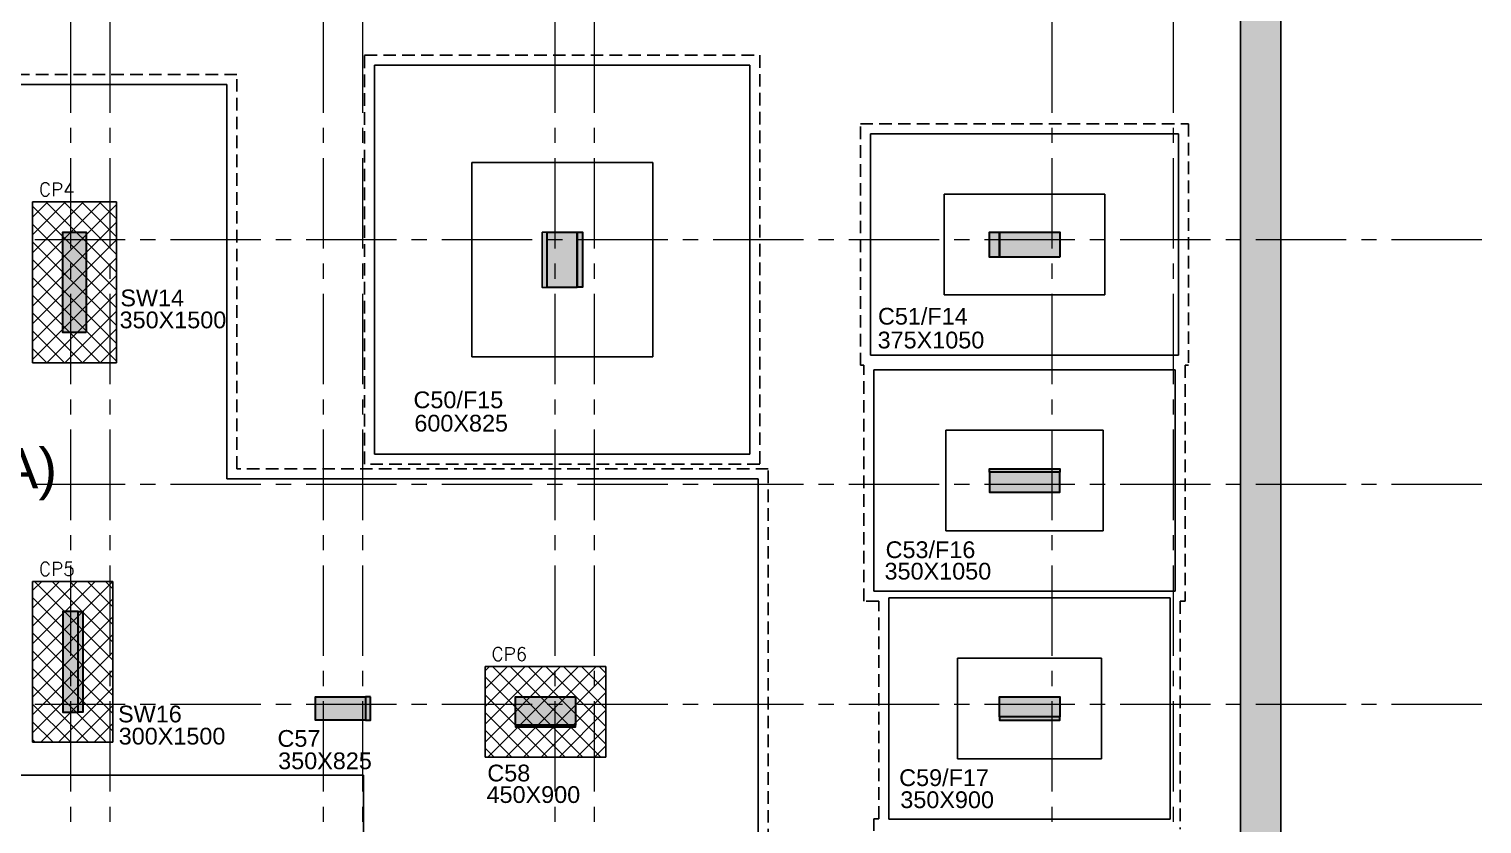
# Model space of a CAD drawing. Header units: inches. Extents: x 1472972 to 1563198, y -500444 to -382436.
# Drawn here: x 1498947 to 1520632, y -443592 to -431738 of the extents above; entities that cross this region are included whole.
import ezdxf
from ezdxf.enums import TextEntityAlignment as Align

# ---------------------------------------------------------------- set-up
doc = ezdxf.new("R2010")
doc.units = ezdxf.units.IN
doc.header["$MEASUREMENT"] = 0
for name, pattern in [('( Hidden )', [0.375, 0.25, -0.125]), ('CONTINOUS', [0]), ('HIDDEN', [0.375, 0.25, -0.125]), ('SKY CITY 100MT BASEMENT AND HP COLUMN GRID$0$CENTER2', [1.125, 0.75, -0.125, 0.125, -0.125])]:
    doc.linetypes.add(name, pattern=pattern)
for name, color, linetype in [('S- COL. UP TO BAS', 6, 'Continuous'), ('S-CAP', 112, 'Continuous'), ('S-CAP HATCH', 8, 'Continuous'), ('S-CAP NO', 112, 'Continuous'), ('S-COL. UPTO 3rd BFRSL', 30, 'Continuous'), ('S-COL. UPTO GFRSL', 3, 'Continuous'), ('S-COLUMN', 1, 'Continuous'), ('S-COLUMN HATCH', 1, 'Continuous'), ('S-COLUMN NO', 7, 'Continuous'), ('S-COLUMN SIZE', 12, 'Continuous'), ('S-DIAPHRAGM WALL', 1, 'Continuous'), ('S-FOOTING', 4, 'Continuous'), ('S-PCC', 7, 'HIDDEN'), ('TEXT', 7, 'Continuous')]:
    doc.layers.add(name, color=color, linetype=linetype)
doc.layers.add('SKY CITY 100MT BASEMENT AND HP COLUMN GRID$0$cen-line', color=8, linetype='SKY CITY 100MT BASEMENT AND HP COLUMN GRID$0$CENTER2', lineweight=0)
doc.styles.add('AREAL', font='arial.ttf')
doc.styles.add('ARIAL', font='arial.ttf')
doc.styles.add('ROMANSE', font='romans.shx', dxfattribs={"width": 0.85})

# ---------------------------------------------------------------- blocks, each defined once
blk = doc.blocks.new('300X825')
at = {"layer": 'S-COLUMN HATCH', "lineweight": 30}
h = blk.add_hatch(color=256, dxfattribs=at)
h.dxf.hatch_style = 1
h.paths.add_polyline_path([(0, 300), (900, 300), (900, 0), (0, 0)])
at = {"layer": 'S-COLUMN', "lineweight": 30}
blk.add_lwpolyline([(0, 300), (900, 300), (900, 0), (0, 0)], close=True, dxfattribs=at)
blk = doc.blocks.new('230X1350')
at = {"layer": 'S-COLUMN HATCH', "lineweight": 30}
h = blk.add_hatch(color=256, dxfattribs=at)
h.dxf.hatch_style = 1
h.paths.add_polyline_path([(-350, 1500), (0, 1500), (0, 0), (-350, 0)])
at = {"layer": 'S-COLUMN', "lineweight": 30}
blk.add_lwpolyline([(-350, 1500), (0, 1500), (0, 0), (-350, 0)], close=True, dxfattribs=at)
blk = doc.blocks.new('A$C1DD63CDE')
at = {"layer": 'S-COLUMN HATCH', "lineweight": 30}
h = blk.add_hatch(color=256, dxfattribs=at)
h.dxf.hatch_style = 1
h.paths.add_polyline_path([(6250, 7070), (6600, 7070), (6600, 6285), (6250, 6285)])
h = blk.add_hatch(color=256, dxfattribs=at)
h.dxf.hatch_style = 1
h.paths.add_polyline_path([(6175, 3350), (6175, 3775), (7075, 3775), (7075, 3350)])
h = blk.add_hatch(color=256, dxfattribs=at)
h.dxf.hatch_style = 1
h.paths.add_polyline_path([(9310, 3350), (9310, 3700), (10060, 3700), (10060, 3350)])
h = blk.add_hatch(color=256, dxfattribs=at)
h.dxf.hatch_style = 1
h.paths.add_polyline_path([(13600, 2080), (13830, 2080), (13830, 3580), (13600, 3580)])
h = blk.add_hatch(color=256, dxfattribs=at)
h.dxf.hatch_style = 1
h.paths.add_polyline_path([(6150, -2755), (6600, -2755), (6600, -3580), (6150, -3580)])
h = blk.add_hatch(color=256, dxfattribs=at)
h.dxf.hatch_style = 1
h.paths.add_polyline_path([(-1050, -3205), (-150, -3205), (-150, -3580), (-1050, -3580)])
at = {"layer": 'S-COLUMN', "lineweight": 30}
for points in [[(6250, 7070), (6600, 7070), (6600, 6285), (6250, 6285)], [(6175, 3350), (6175, 3775), (7075, 3775), (7075, 3350)], [(9310, 3350), (9310, 3700), (10060, 3700), (10060, 3350)], [(13600, 2080), (13830, 2080), (13830, 3580), (13600, 3580)], [(6150, -2755), (6600, -2755), (6600, -3580), (6150, -3580)], [(-1050, -3205), (-150, -3205), (-150, -3580), (-1050, -3580)]]:
    blk.add_lwpolyline(points, close=True, dxfattribs=at)
at = {"layer": 'S- COL. UP TO BAS', "lineweight": 30, "xscale": -1, "rotation": 180}
blk.add_blockref('300X825', (-1050, 7070), dxfattribs=at)
at = {"layer": 'S- COL. UP TO BAS', "lineweight": 30}
blk.add_blockref('300X825', (-1050, 3350), dxfattribs=at)
at = {"layer": 'S-COLUMN', "lineweight": 30}
blk.add_blockref('230X1350', (13830, -3580), dxfattribs=at)
blk = doc.blocks.new('BLOCK-A COL. TYP.-12.11.22')
at = {"layer": 'S-COLUMN HATCH', "lineweight": 30}
h = blk.add_hatch(color=256, dxfattribs=at)
h.dxf.hatch_style = 1
h.paths.add_polyline_path([(-44620, -24465), (-43570, -24465), (-43570, -24165), (-44620, -24165)])
at = {"layer": 'S-COLUMN', "lineweight": 30}
blk.add_lwpolyline([(-44620, -24465), (-43570, -24465), (-43570, -24165), (-44620, -24165)], close=True, dxfattribs=at)
blk.add_blockref('A$C1DD63CDE', (-43570, -24465))
blk = doc.blocks.new('BLOCK-A COL. UPTO GFSL')
at = {"layer": 'S-COL. UPTO GFRSL', "lineweight": 30}
h = blk.add_hatch(color=256, dxfattribs=at)
h.dxf.hatch_style = 1
h.paths.add_polyline_path([(492615, -49775), (492615, -49775), (491715, -49775), (491715, -49725), (492615, -49725), (492615, -49425), (492765, -49425), (492765, -49775), (492615, -49775)])
h = blk.add_hatch(color=256, dxfattribs=at)
h.dxf.hatch_style = 1
h.paths.add_polyline_path([(498940, -52720), (499840, -52720), (499840, -52695), (498940, -52695)])
h = blk.add_hatch(color=256, dxfattribs=at)
h.dxf.hatch_style = 1
h.paths.add_polyline_path([(492615, -52845), (492615, -52795), (491715, -52795), (491715, -52845)])
h = blk.add_hatch(color=256, dxfattribs=at)
h.dxf.hatch_style = 1
h.paths.add_polyline_path([(502001, -53145), (502076, -53145), (502076, -52795), (502001, -52795)])
h = blk.add_hatch(color=256, dxfattribs=at)
h.dxf.hatch_style = 1
h.paths.add_polyline_path([(506365, -54415), (506295, -54415), (506295, -52915), (506365, -52915)])
h = blk.add_hatch(color=256, dxfattribs=at)
h.dxf.hatch_style = 1
h.paths.add_polyline_path([(492765, -56495), (492765, -56545), (491715, -56545), (491715, -56495)])
h = blk.add_hatch(color=256, dxfattribs=at)
h.dxf.hatch_style = 1
h.paths.add_polyline_path([(498915, -60075), (498840, -60075), (498840, -59250), (498915, -59250)])
h = blk.add_hatch(color=256, dxfattribs=at)
h.dxf.hatch_style = 1
h.paths.add_polyline_path([(492765, -60075), (492765, -59700), (492615, -59700), (492615, -60075)])
blk.add_lwpolyline([(492615, -49775), (492615, -49775), (491715, -49775), (491715, -49725), (492615, -49725), (492615, -49425), (492765, -49425), (492765, -49775), (492615, -49775), (492615, -49775)], dxfattribs=at)
for points in [[(498940, -52720), (499840, -52720), (499840, -52695), (498940, -52695)], [(492615, -52845), (492615, -52795), (491715, -52795), (491715, -52845)], [(502001, -53145), (502076, -53145), (502076, -52795), (502001, -52795)], [(506365, -54415), (506295, -54415), (506295, -52915), (506365, -52915)], [(492765, -56495), (492765, -56545), (491715, -56545), (491715, -56495)], [(498915, -60075), (498840, -60075), (498840, -59250), (498915, -59250)], [(492615, -60075), (492615, -59700), (492765, -59700), (492765, -60075)]]:
    blk.add_lwpolyline(points, close=True, dxfattribs=at)

msp = doc.modelspace()

# ---------------------------------------------------------------- hatches: boundary and pattern name
at = {"layer": 'S-COL. UPTO 3rd BFRSL'}
h = msp.add_hatch(color=256, dxfattribs=at)
h.dxf.hatch_style = 1
h.paths.add_polyline_path([(1506604.4, -434765), (1506604.4, -435590), (1506679.4, -435590), (1506679.4, -434765)])
at = {"layer": 'S-DIAPHRAGM WALL', "true_color": 0x828282}
h = msp.add_hatch(color=8, dxfattribs=at)
h.dxf.hatch_style = 1
h.paths.add_polyline_path([(1476764.5, -386180.6), (1477769.1, -460913.6), (1517028.6, -460913.6), (1517028.6, -420907.7), (1519026.1, -420907.7), (1519026.1, -386180.6)], flags=16)
h.paths.add_polyline_path([(1476156.4, -385580.6), (1477177.1, -461513.6), (1517628.6, -461513.6), (1517628.6, -421507.7), (1519626.1, -421507.7), (1519626.1, -385580.6)])

# ---------------------------------------------------------------- linework, layer by layer
at = {"layer": 'S-CAP'}
for p, q in [((1498999.4, -434315.1), (1500249.4, -434315.1)), ((1498999.4, -436715.1), (1498999.4, -434315.1)), ((1500249.4, -434315.1), (1500249.4, -436715.1)), ((1500249.4, -436715.1), (1498999.4, -436715.1)), ((1498999.4, -442375.1), (1498999.4, -439975.1)), ((1498999.4, -439975.1), (1500199.4, -439975.1)), ((1500199.4, -439975.1), (1500199.4, -442375.1)), ((1505754.3, -441245.1), (1507554.3, -441245.1)), ((1505754.3, -442595.1), (1505754.3, -441245.1)), ((1507554.3, -441245.1), (1507554.3, -442595.1)), ((1500199.4, -442375.1), (1498999.4, -442375.1)), ((1507554.3, -442595.1), (1505754.3, -442595.1)), ((1497799.4, -442865.1), (1503939.4, -442865.1)), ((1503939.4, -442865.1), (1503939.4, -450815.1))]:
    msp.add_line(p, q, dxfattribs=at)
at = {"layer": 'S-CAP HATCH', "color": 8, "linetype": 'Continuous'}
for p, q in [((1500022.4, -434315.1), (1498999.4, -435338.1)), ((1499757.2, -434315.1), (1498999.4, -435072.9)), ((1499492.1, -434315.1), (1498999.4, -434807.8)), ((1499226.9, -434315.1), (1498999.4, -434542.6)), ((1500249.4, -434353.3), (1498999.4, -435603.3)), ((1499199.1, -434315.1), (1500249.4, -435365.3)), ((1499464.3, -434315.1), (1500249.4, -435100.1)), ((1499729.5, -434315.1), (1500249.4, -434835)), ((1499994.6, -434315.1), (1500249.4, -434569.8)), ((1498999.4, -434380.4), (1500249.4, -435630.4)), ((1500249.4, -434618.4), (1498999.4, -435868.4)), ((1498999.4, -434645.6), (1500249.4, -435895.6)), ((1500249.4, -434883.6), (1498999.4, -436133.6)), ((1498999.4, -434910.8), (1500249.4, -436160.8)), ((1500249.4, -435148.8), (1498999.4, -436398.8)), ((1498999.4, -435175.9), (1500249.4, -436425.9)), ((1500249.4, -435413.9), (1498999.4, -436663.9)), ((1498999.4, -435441.1), (1500249.4, -436691.1)), ((1498999.4, -435706.3), (1500008.1, -436715.1)), ((1500249.4, -435679.1), (1499213.4, -436715.1)), ((1498999.4, -435971.4), (1499743, -436715.1)), ((1500249.4, -435944.3), (1499478.6, -436715.1)), ((1498999.4, -436236.6), (1499477.8, -436715.1)), ((1500249.4, -436209.4), (1499743.7, -436715.1)), ((1498999.4, -436501.8), (1499212.6, -436715.1)), ((1500249.4, -436474.6), (1500008.9, -436715.1)), ((1500196, -439975.1), (1498999.4, -441171.7)), ((1499930.9, -439975.1), (1498999.4, -440906.6)), ((1499665.7, -439975.1), (1498999.4, -440641.4)), ((1499400.5, -439975.1), (1498999.4, -440376.2)), ((1499135.4, -439975.1), (1498999.4, -440111.1)), ((1499025.5, -439975.1), (1500199.4, -441148.9)), ((1499290.7, -439975.1), (1500199.4, -440883.7)), ((1499555.8, -439975.1), (1500199.4, -440618.6)), ((1499821, -439975.1), (1500199.4, -440353.4)), ((1500086.2, -439975.1), (1500199.4, -440088.2)), ((1498999.4, -440214.1), (1500199.4, -441414.1)), ((1500199.4, -440236.9), (1498999.4, -441436.9)), ((1498999.4, -440479.2), (1500199.4, -441679.2)), ((1500199.4, -440502.1), (1498999.4, -441702.1)), ((1498999.4, -440744.4), (1500199.4, -441944.4)), ((1500199.4, -440767.2), (1498999.4, -441967.2)), ((1498999.4, -441009.6), (1500199.4, -442209.6)), ((1500199.4, -441032.4), (1498999.4, -442232.4)), ((1498999.4, -441274.7), (1500099.7, -442375.1)), ((1506881, -441245.1), (1505754.3, -442371.7)), ((1506615.8, -441245.1), (1505754.3, -442106.5)), ((1506350.7, -441245.1), (1505754.3, -441841.4)), ((1506085.5, -441245.1), (1505754.3, -441576.2)), ((1505820.3, -441245.1), (1505754.3, -441311)), ((1507146.2, -441245.1), (1505796.2, -442595.1)), ((1505864, -441245.1), (1507214, -442595.1)), ((1507411.3, -441245.1), (1506061.3, -442595.1)), ((1506129.1, -441245.1), (1507479.1, -442595.1)), ((1506394.3, -441245.1), (1507554.3, -442405.1)), ((1506659.5, -441245.1), (1507554.3, -442139.9)), ((1506924.6, -441245.1), (1507554.3, -441874.8)), ((1507189.8, -441245.1), (1507554.3, -441609.6)), ((1507455, -441245.1), (1507554.3, -441344.4)), ((1500199.4, -441297.6), (1499121.9, -442375.1)), ((1505754.3, -441400.6), (1506948.8, -442595.1)), ((1507554.3, -441367.2), (1506326.5, -442595.1)), ((1498999.4, -441539.9), (1499834.5, -442375.1)), ((1500199.4, -441562.7), (1499387, -442375.1)), ((1505754.3, -441665.8), (1506683.6, -442595.1)), ((1507554.3, -441632.4), (1506591.6, -442595.1)), ((1498999.4, -441805.1), (1499569.3, -442375.1)), ((1500199.4, -441827.9), (1499652.2, -442375.1)), ((1505754.3, -441930.9), (1506418.5, -442595.1)), ((1507554.3, -441897.5), (1506856.8, -442595.1)), ((1498999.4, -442070.2), (1499304.2, -442375.1)), ((1500199.4, -442093.1), (1499917.4, -442375.1)), ((1498999.4, -442335.4), (1499039, -442375.1)), ((1500199.4, -442358.2), (1500182.5, -442375.1)), ((1505754.3, -442196.1), (1506153.3, -442595.1)), ((1507554.3, -442162.7), (1507122, -442595.1)), ((1505754.3, -442461.3), (1505888.1, -442595.1)), ((1507554.3, -442427.8), (1507387.1, -442595.1))]:
    msp.add_line(p, q, dxfattribs=at)
at = {"layer": 'S-COL. UPTO 3rd BFRSL'}
msp.add_lwpolyline([(1506604.4, -434765), (1506679.4, -434765), (1506679.4, -435590), (1506604.4, -435590)], close=True, dxfattribs=at)
at = {"layer": 'S-DIAPHRAGM WALL'}
msp.add_lwpolyline([(1476156.4, -385580.6), (1477177.1, -461513.6), (1517628.6, -461513.6), (1517628.6, -421507.7), (1519626.1, -421507.7), (1519626.1, -385580.6), (1476156.4, -385580.6)], dxfattribs=at)
msp.add_lwpolyline([(1476764.5, -386180.6), (1477769.1, -460913.6), (1517028.6, -460913.6), (1517028.6, -420907.7), (1519026.1, -420907.7), (1519026.1, -386180.6)], close=True, dxfattribs=at)
at = {"layer": 'S-FOOTING', "linetype": 'CONTINOUS'}
for p, q in [((1504104.4, -438077.5), (1504104.4, -432277.5)), ((1504104.4, -432277.5), (1509704.4, -432277.5)), ((1509704.4, -432277.5), (1509704.4, -438077.5)), ((1501899.4, -432565.1), (1492849.4, -432565.1)), ((1501899.4, -438445.1), (1501899.4, -432565.1)), ((1511504.4, -436602.6), (1511504.4, -433302.6)), ((1511504.4, -433302.6), (1516104.4, -433302.6)), ((1516104.4, -433302.6), (1516104.4, -436602.6)), ((1505554.4, -436627.5), (1505554.4, -433727.5)), ((1505554.4, -433727.5), (1508254.4, -433727.5)), ((1508254.4, -433727.5), (1508254.4, -436627.5)), ((1512604.4, -435702.6), (1512604.4, -434202.6)), ((1512604.4, -434202.6), (1515004.4, -434202.6)), ((1515004.4, -434202.6), (1515004.4, -435702.6)), ((1515004.4, -435702.6), (1512604.4, -435702.6)), ((1508254.4, -436627.5), (1505554.4, -436627.5)), ((1516104.4, -436602.6), (1511504.4, -436602.6)), ((1511554.4, -440120.1), (1511554.4, -436820.1)), ((1511554.4, -436820.1), (1516054.4, -436820.1)), ((1516054.4, -436820.1), (1516054.4, -440120.1)), ((1512629.4, -439220.1), (1512629.4, -437720.1)), ((1512629.4, -437720.1), (1514979.4, -437720.1)), ((1514979.4, -437720.1), (1514979.4, -439220.1)), ((1509704.4, -438077.5), (1504104.4, -438077.5)), ((1509830.5, -438445.1), (1501899.4, -438445.1)), ((1509830.5, -455235), (1509830.5, -438445.1)), ((1514979.4, -439220.1), (1512629.4, -439220.1)), ((1516054.4, -440120.1), (1511554.4, -440120.1)), ((1511779.4, -443520.1), (1511779.4, -440220.1)), ((1511779.4, -440220.1), (1515979.4, -440220.1)), ((1515979.4, -440220.1), (1515979.4, -443520.1)), ((1512804.4, -442620.1), (1512804.4, -441120.1)), ((1512804.4, -441120.1), (1514954.4, -441120.1)), ((1514954.4, -441120.1), (1514954.4, -442620.1)), ((1514954.4, -442620.1), (1512804.4, -442620.1)), ((1515979.4, -443520.1), (1511779.4, -443520.1))]:
    msp.add_line(p, q, dxfattribs=at)
at = {"layer": 'S-PCC', "linetype": '( Hidden )', "ltscale": 750}
for p, q in [((1503954.4, -438227.5), (1503954.4, -432127.5)), ((1503954.4, -432127.5), (1509854.4, -432127.5)), ((1509854.4, -432127.5), (1509854.4, -438227.5)), ((1502049.4, -432415.1), (1492699.4, -432415.1)), ((1502049.4, -438295.1), (1502049.4, -432415.1)), ((1511354.4, -436752.6), (1511354.4, -433152.6)), ((1511354.4, -433152.6), (1516254.4, -433152.6)), ((1516254.4, -433152.6), (1516254.4, -436752.6)), ((1511404.4, -436752.6), (1511354.4, -436752.6)), ((1511404.4, -440270.1), (1511404.4, -436752.6)), ((1516254.4, -436752.6), (1516204.4, -436752.6)), ((1516204.4, -436752.6), (1516204.4, -440270.1)), ((1509854.4, -438227.5), (1503954.4, -438227.5)), ((1509980.5, -438295.1), (1502049.4, -438295.1)), ((1509980.5, -455385), (1509980.5, -438295.1)), ((1511629.4, -440270.1), (1511404.4, -440270.1)), ((1511629.4, -443515.1), (1511629.4, -440270.1)), ((1516204.4, -440270.1), (1516129.4, -440270.1)), ((1516129.4, -440270.1), (1516129.4, -443670.1)), ((1511554.4, -450165.1), (1511554.4, -443515.1)), ((1511554.4, -443515.1), (1511629.4, -443515.1))]:
    msp.add_line(p, q, dxfattribs=at)
at = {"layer": 'SKY CITY 100MT BASEMENT AND HP COLUMN GRID$0$cen-line', "color": 8, "ltscale": 1800}
for p, q in [((1499564.4, -383036.2), (1499564.4, -462083.8)), ((1500152.9, -383036.2), (1500152.9, -462083.8)), ((1503334.4, -383036.2), (1503334.4, -462083.8)), ((1503922.9, -383036.2), (1503922.9, -462083.8)), ((1506794.4, -383036.2), (1506794.4, -462083.8)), ((1507382.9, -383036.2), (1507382.9, -462083.8)), ((1514214.4, -383036.2), (1514214.4, -462083.8)), ((1516022.9, -383036.2), (1516022.9, -462083.8)), ((1520631.8, -434879.6), (1473571.7, -434879.6)), ((1520631.8, -438529.6), (1473571.7, -438529.6)), ((1520631.8, -441809.6), (1473571.7, -441809.6))]:
    msp.add_line(p, q, dxfattribs=at)

# ---------------------------------------------------------------- block references
at = {"layer": 'S-COL. UPTO GFRSL', "color": 3, "rotation": 180}
msp.add_blockref('BLOCK-A COL. UPTO GFSL', (2006044.7, -494839.6), dxfattribs=at)
at = {"layer": 'S-COLUMN', "lineweight": 30, "rotation": 180}
msp.add_blockref('BLOCK-A COL. TYP.-12.11.22', (1469709.7, -462810.5), dxfattribs=at)

# ---------------------------------------------------------------- texts
at = {"layer": 'S-CAP NO', "ltscale": 50, "style": 'ROMANSE'}
for s, p in [('CP4', (1499361.2, -434129.9)), ('CP5', (1499361.2, -439789.9)), ('CP6', (1506116.2, -441059.9))]:
    msp.add_text(s, height=200, dxfattribs=at).set_placement(p, align=Align.MIDDLE)
at = {"layer": 'S-COLUMN NO', "linetype": 'CONTINOUS', "style": 'ARIAL'}
for s, p in [('SW14', (1500309.3, -435872.8)), ('C51/F14', (1511617.1, -436145.7)), ('C50/F15', (1504684.6, -437392.3)), ('C53/F16', (1511731.2, -439627.7)), ('SW16', (1500274.9, -442077.9)), ('C57', (1502654.7, -442442.4)), ('C58', (1505786.5, -442958.3)), ('C59/F17', (1511933.9, -443027.6))]:
    msp.add_text(s, height=250, dxfattribs=at).set_placement(p)
at = {"layer": 'S-COLUMN SIZE', "linetype": 'CONTINOUS', "style": 'ARIAL'}
for s, p in [('350X1500', (1500297.7, -436200.5)), ('375X1050', (1511611.8, -436500.6)), ('600X825', (1504697.4, -437740.3)), ('350X1050', (1511715.2, -439948.2)), ('300X1500', (1500284.9, -442407.9)), ('350X825', (1502664.9, -442776.1)), ('450X900', (1505774.6, -443279.6)), ('350X900', (1511950.7, -443356.3))]:
    msp.add_text(s, height=250, dxfattribs=at).set_placement(p)
at = {"layer": 'TEXT', "color": 0, "style": 'AREAL'}
msp.add_text('(BLOCK-A)', height=600, dxfattribs=at).set_placement((1497246, -438587.7), align=Align.CENTER)

doc.saveas('drawing.dxf')
